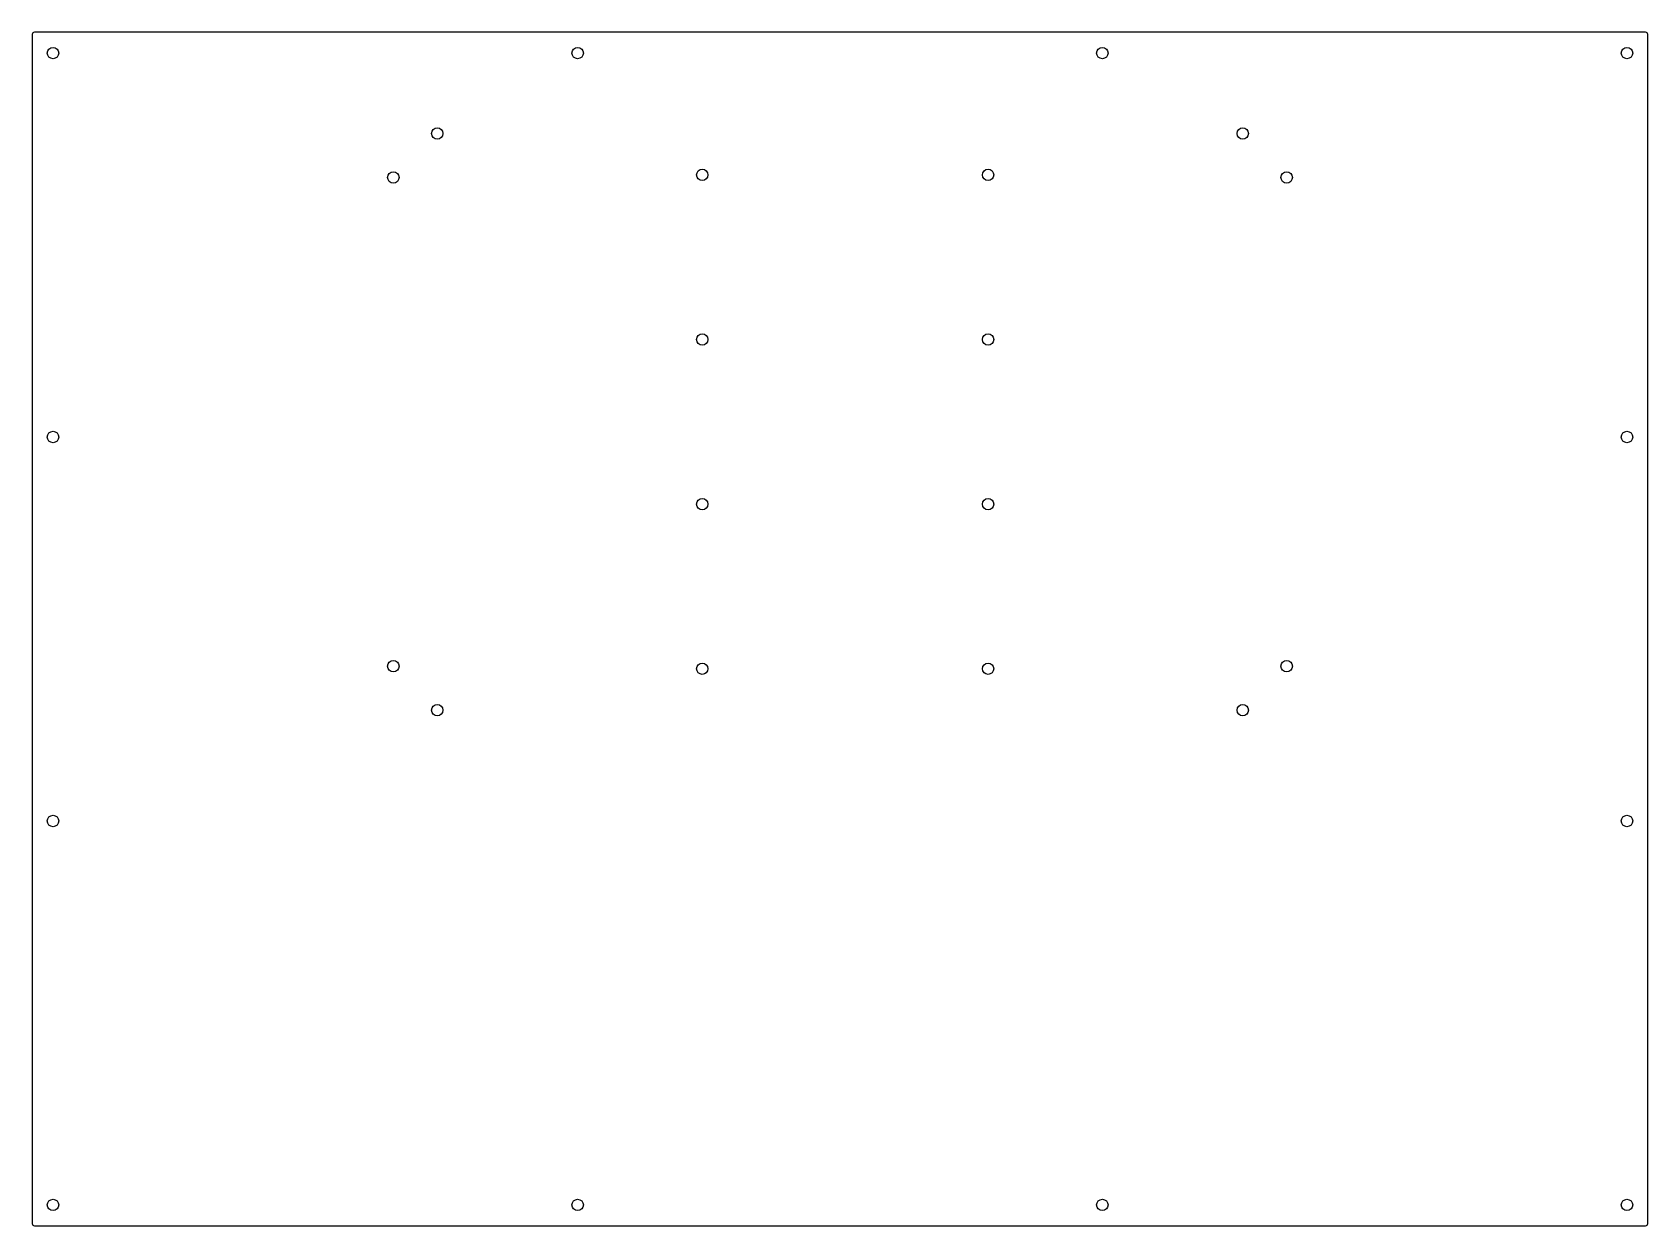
# Model space of a CAD drawing. Header units: millimetres. Extents: x -390 to 390, y -288 to 288.
import ezdxf

# ---------------------------------------------------------------- set-up
doc = ezdxf.new("R2010")
doc.units = ezdxf.units.MM

msp = doc.modelspace()

# ---------------------------------------------------------------- linework, layer by layer
at = {"color": 7, "linetype": 'Continuous', "lineweight": 25}
for p, q in [((-390, 287), (-390, -287)), ((389, 288), (-389, 288)), ((390, -287), (390, 287)), ((-389, -288), (389, -288))]:
    msp.add_line(p, q, dxfattribs=at)
for centre in [(-380, 278), (-126.67, 278), (126.67, 278), (380, 278), (-194.46, 239.18), (194.46, 239.18), (-215.68, 217.96), (-66.5, 219.18), (71.5, 219.18), (215.68, 217.96), (-66.5, 139.73), (71.5, 139.73), (-380, 92.67), (380, 92.67), (-66.5, 60.27), (71.5, 60.27), (-215.68, -17.96), (215.68, -17.96), (-66.5, -19.18), (71.5, -19.18), (-194.46, -39.18), (194.46, -39.18), (-380, -92.67), (380, -92.67), (-380, -278), (-126.67, -278), (126.67, -278), (380, -278)]:
    msp.add_circle(centre, 2.75, dxfattribs=at)
for centre, start, end in [((-389, 287), 90, 180), ((389, 287), 0, 90), ((-389, -287), 180, 270), ((389, -287), 270, 0)]:
    msp.add_arc(centre, 1, start, end, dxfattribs=at)

doc.saveas('drawing.dxf')
